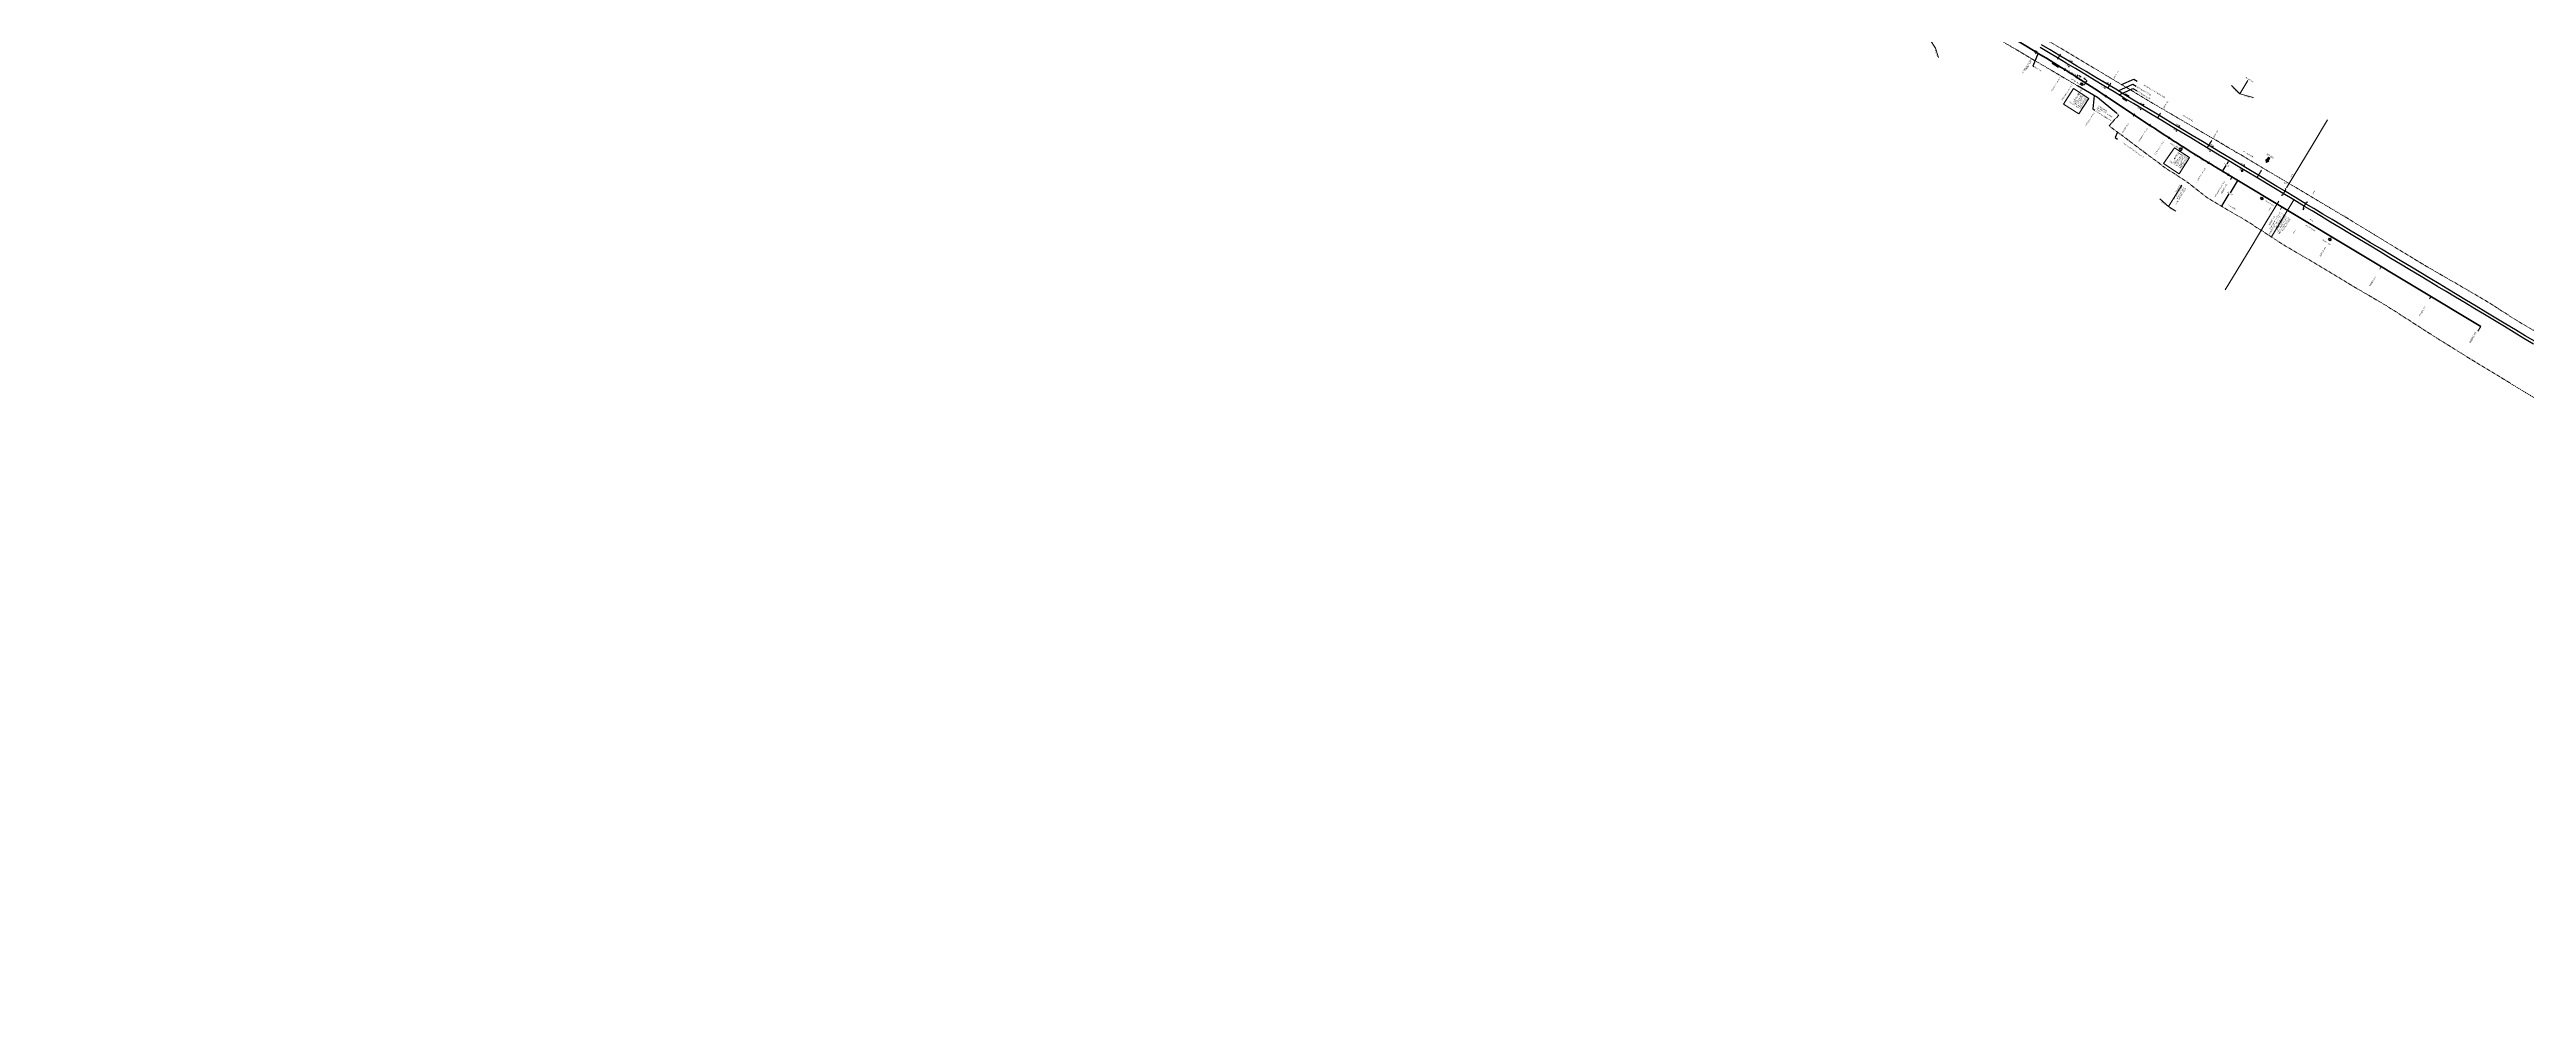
# Model space of a CAD drawing. Header units: metres. Extents: x 560405 to 1249476, y 3385111 to 6787087.
# Drawn here: x 624607 to 628877, y 3389821 to 3391440 of the extents above; entities that cross this region are included whole.
import ezdxf
from ezdxf.enums import TextEntityAlignment as Align

# ---------------------------------------------------------------- set-up
doc = ezdxf.new("R2010")
doc.units = ezdxf.units.M
doc.header["$MEASUREMENT"] = 0
doc.header["$PDSIZE"] = 0.05
doc.linetypes.add('CENTER', pattern=[2, 1.25, -0.25, 0.25, -0.25])
doc.layers.get('Defpoints').update_dxf_attribs({"color": 5, "lineweight": 0})
for name, color, linetype, lineweight in [('Advertisement Board', 7, 'Continuous', 13), ('Boundary Dim', 10, 'Continuous', 13), ('CANAL TOP', 5, 'Continuous', 0), ('Cardinal_Leader', 10, 'Continuous', 0), ('Exg track', 7, 'Continuous', 0), ('EXISTING BRIDGE DETAILS', 7, 'Continuous', 0), ('Existing Chainage', 7, 'Continuous', 0), ('Existing IR Track', 143, 'Continuous', 0), ('Existing Railway Boundary', 7, 'CENTER', 0), ('flow direction', 7, 'Continuous', 0), ('Grade Indicator', 7, 'Continuous', 13), ('KM STONE', 7, 'Continuous', 0), ('OHE MAST', 7, 'Continuous', 0), ('OHE MAST TEXT', 7, 'Continuous', 0), ('Proposed Chainage', 10, 'Continuous', 0), ('Proposed Curve_Details', 10, 'Continuous', 0), ('PROPOSED DFCC TRACK', 1, 'Continuous', 0), ('PROPOSED GRADES IN PLAN', 10, 'Continuous', 0), ('PROPOSED RETAINING WALL', 154, 'Continuous', 30), ('Proposed TPTC Chainages', 10, 'Continuous', 0), ('Shed', 7, 'Continuous', 13), ('Side Details', 7, 'Continuous', 13), ('Sign Board', 7, 'Continuous', 0), ('Text', 7, 'Continuous', 0)]:
    doc.layers.add(name, color=color, linetype=linetype, lineweight=lineweight)
for name, color, linetype in [('Dimension', 10, 'Continuous'), ('OP-3 CH UP', 7, 'Continuous'), ('Trolley Refuse', 10, 'Continuous')]:
    doc.layers.add(name, color=color, linetype=linetype)
doc.styles.add('ARIAL', font='arial.ttf')
doc.styles.add('CUT-FILL', font='cut-fill.shx', dxfattribs={"height": 2})
doc.styles.get("Standard").update_dxf_attribs({"font": 'arial.ttf'})
doc.styles.add('Style-Arial', font='arial.ttf')
doc.styles.add('Text', font='arial.ttf', dxfattribs={"height": 2})
doc.dimstyles.new('ISO-25', dxfattribs={"dimtxt": 2.5, "dimasz": 2.5, "dimexe": 1.25, "dimexo": 0.625, "dimtad": 1, "dimdec": 3, "dimtxsty": 'Standard', "dimcen": 2.5, "dimadec": 0, "dimazin": 0, "dimtfac": 1, "dimtdec": 3, "dimtmove": 0, "dimatfit": 3, "dimfxl": 1, "dimarcsym": 0})
doc.dimstyles.get("Standard").update_dxf_attribs({"dimtxt": 2.5, "dimasz": 2.5, "dimexe": 0.18, "dimexo": 0.0625, "dimgap": 0.09, "dimtad": 0, "dimtih": 1, "dimtoh": 1, "dimdec": 3, "dimzin": 0, "dimdsep": 46, "dimtxsty": 'Standard', "dimcen": 0.09, "dimaunit": 1, "dimadec": 4, "dimazin": 0, "dimtfac": 1, "dimtdec": 3, "dimtofl": 0, "dimtmove": 0, "dimatfit": 3, "dimfxl": 1, "dimtolj": 1, "dimtzin": 0, "dimarcsym": 0})

# ---------------------------------------------------------------- blocks, each defined once
blk = doc.blocks.new('GI1000D')
at = {"layer": 'Advertisement Board', "extrusion": (0, 0, -1)}
blk.add_hatch(color=256, dxfattribs=at).paths.add_polyline_path([(0, 0), (-0.3, 0.5), (-0.1, 0.5), (-0.1, 1.1), (0.2, 1.1), (0.2, 0.5), (0.3, 0.5)])
at = {"layer": 'Advertisement Board', "flags": 128}
for points in [[(-0.3, 0.5), (0, 0), (0.3, 0.5)], [(-0.3, 0.5), (-0.2, 0.5)], [(-0.2, 0.5), (-0.2, 1.1), (0.1, 1.1), (0.1, 0.5)], [(0.1, 0.5), (0.3, 0.5)]]:
    blk.add_lwpolyline(points, dxfattribs=at)
at = {"layer": 'Sign Board'}
for p, q in [((1, 1.3), (-1.1, 1.3)), ((-1.1, 1.3), (-1.1, -0.9)), ((1, -0.9), (1, 1.3)), ((-1.1, -0.9), (1, -0.9))]:
    blk.add_line(p, q, dxfattribs=at)
at = {"layer": 'Sign Board', "insert": (-1, -0.9), "char_height": 0.5, "attachment_point": 7, "line_spacing_factor": 0.6, "style": 'CUT-FILL'}
blk.add_mtext('1000', dxfattribs=at)
blk = doc.blocks.new('OHE MAST')
h = blk.add_hatch(color=256)
edge = h.paths.add_edge_path()
edge.add_arc((0, 0), 0.412, 0, 360)
at = {"lineweight": 13, "const_width": 0.008, "flags": 128}
for points in [[(1.2, 2.8), (1.2, 1.6), (-1.2, 1.6), (-1.2, 2.8)], [(0, 1.6), (0, 0)]]:
    blk.add_lwpolyline(points, dxfattribs=at)
blk.add_circle((0, 0), 0.412)
blk = doc.blocks.new('*D37')
at = {"layer": 'Boundary Dim', "color": 0, "lineweight": -2, "transparency": 16777216}
for p, q in [((628352.4, 3391171.1), (628364.5, 3391191)), ((628377.8, 3391212.7), (628365.7, 3391192.8)), ((628380.2, 3391213.6), (628378.7, 3391214.5)), ((628352.7, 3391168.6), (628351.2, 3391169.5))]:
    blk.add_line(p, q, dxfattribs=at)
at = {"layer": 'Boundary Dim', "color": 0, "lineweight": 9, "transparency": 16777216}
for points in [[(628377.5, 3391212.9), (628378.1, 3391212.5), (628378.8, 3391214.4)], [(628352.1, 3391171.3), (628352.7, 3391170.9), (628351.3, 3391169.4)]]:
    blk.add_solid(points, dxfattribs=at)
at = {"layer": 'Defpoints', "color": 0, "lineweight": 9, "transparency": 16777216}
for p in [(628380.2, 3391213.6), (628351.3, 3391169.4), (628352.7, 3391168.5)]:
    blk.add_point(p, dxfattribs=at)
at = {"layer": 'Boundary Dim', "color": 0, "transparency": 16777216, "insert": (628365.1, 3391191.9), "char_height": 2, "attachment_point": 5, "rotation": 150}
blk.add_mtext('\\A1;52.754m', dxfattribs=at)
blk = doc.blocks.new('KM POST PLAN')
at = {"extrusion": (0, 0, -1)}
h = blk.add_hatch(color=256, dxfattribs=at)
h.paths.add_polyline_path([(0, -20), (0, -8.5), (3, -8.5), (3, -20)])
h.paths.add_polyline_path([(0, -8.5), (0, 0), (6.3, -8.5), (3, -8.5)], flags=16)
at = {"flags": 128}
for points in [[(0, 0), (-6.3, -8.5), (6.3, -8.5)], [(0, 0), (0, -20)], [(0, 0), (6.3, -8.5)], [(3, -8.5), (3, -20), (-3, -20), (-3, -8.5)]]:
    blk.add_lwpolyline(points, dxfattribs=at)
at = {"style": 'Style-Arial'}
blk.add_attdef('KM-POST', text='', height=6, dxfattribs=at).set_placement((0, -26, -263.9), align=Align.MIDDLE_CENTER)
blk = doc.blocks.new('*D69')
at = {"layer": 'Defpoints', "color": 0, "lineweight": 9, "transparency": 16777216}
for p in [(628360.9, 3391225.2), (628363.8, 3391247.8), (628371.6, 3391243.2)]:
    blk.add_point(p, dxfattribs=at)
at = {"layer": 'Dimension', "color": 0, "lineweight": -2, "transparency": 16777216}
for p, q in [((628360.8, 3391225.2), (628352.9, 3391229.9)), ((628354.1, 3391231.6), (628359.2, 3391240.1)), ((628362.8, 3391246.1), (628360.3, 3391242)), ((628371.6, 3391243.2), (628363.7, 3391247.9))]:
    blk.add_line(p, q, dxfattribs=at)
at = {"layer": 'Dimension', "color": 0, "lineweight": 9, "transparency": 16777216}
for points in [[(628353.8, 3391231.7), (628354.4, 3391231.4), (628353.1, 3391229.8)], [(628362.5, 3391246.3), (628363.1, 3391245.9), (628363.8, 3391247.8)]]:
    blk.add_solid(points, dxfattribs=at)
at = {"layer": 'Dimension', "color": 0, "lineweight": 0, "transparency": 16777216, "insert": (628359.8, 3391241), "char_height": 2, "attachment_point": 5, "rotation": 150}
blk.add_mtext('\\A1;20.934m', dxfattribs=at)
blk = doc.blocks.new('*D232')
at = {"layer": 'Defpoints', "color": 0, "lineweight": 9, "transparency": 16777216}
for p in [(628101.3, 3391392.3), (628103.8, 3391396.2), (628116.9, 3391382.3)]:
    blk.add_point(p, dxfattribs=at)
at = {"layer": 'Dimension', "color": 0, "lineweight": -2, "transparency": 16777216}
for p, q in [((628101.3, 3391392.4), (628103.9, 3391396.3)), ((628105.9, 3391394.8), (628109.4, 3391392.5)), ((628117.3, 3391387.5), (628113.7, 3391389.8)), ((628116.9, 3391382.4), (628119.5, 3391386.3))]:
    blk.add_line(p, q, dxfattribs=at)
at = {"layer": 'Dimension', "color": 0, "lineweight": 9, "transparency": 16777216}
for points in [[(628106.1, 3391395.2), (628105.7, 3391394.5), (628103.8, 3391396.2)], [(628117.5, 3391387.9), (628117.1, 3391387.2), (628119.4, 3391386.2)]]:
    blk.add_solid(points, dxfattribs=at)
at = {"layer": 'Dimension', "color": 0, "lineweight": 9, "transparency": 16777216, "insert": (628111.6, 3391391.2), "char_height": 2.5, "attachment_point": 5}
blk.add_mtext('\\A1;18.543m', dxfattribs=at)

msp = doc.modelspace()

# ---------------------------------------------------------------- linework, layer by layer
at = {"color": 2, "lineweight": 13}
for points in [[(628453.8698, 3391188.9498), (628456.0928, 3391188.6827), (628461.835, 3391198.2713), (628460.5501, 3391200.1048)], [(628493.2589, 3391165.2989), (628491.9741, 3391167.1325), (628497.7163, 3391176.7211), (628499.9392, 3391176.454)]]:
    msp.add_lwpolyline(points, dxfattribs=at)
at = {"layer": 'CANAL TOP', "lineweight": 13, "flags": 128}
for points in [[(628463.2641, 3391201.3203), (628485.9912, 3391239.5155), (628508.8108, 3391277.1594), (628534.0319, 3391318.9)], [(628357.3738, 3391025.3758), (628378.0105, 3391059.7265), (628401.9157, 3391099.2067), (628427.5597, 3391141.8696), (628449.9739, 3391178.5905)]]:
    msp.add_lwpolyline(points, dxfattribs=at)
at = {"layer": 'Cardinal_Leader', "linetype": 'Continuous', "lineweight": 13}
for p, q in [((628029.4474, 3391435.5189), (628030.5454, 3391437.3337)), ((628080.621, 3391404.2239), (628081.7448, 3391406.0228)), ((628100.761, 3391391.4826), (628101.9052, 3391393.2687)), ((628150.9596, 3391358.6463), (628152.1291, 3391360.4158)), ((628226.5894, 3391308.6586), (628227.759, 3391310.4282)), ((628260.0179, 3391286.6783), (628261.1748, 3391288.4561)), ((628328.182, 3391243.7043), (628329.2873, 3391245.5147)), ((628362.4296, 3391223.0185), (628363.5177, 3391224.8393))]:
    msp.add_line(p, q, dxfattribs=at)
for centre in [(628029.4474, 3391435.5189), (628030.5454, 3391437.3337), (628080.621, 3391404.2239), (628081.7448, 3391406.0228), (628100.761, 3391391.4826), (628101.9052, 3391393.2687), (628150.9596, 3391358.6463), (628152.1291, 3391360.4158), (628226.5894, 3391308.6586), (628227.759, 3391310.4282), (628260.0179, 3391286.6783), (628261.1748, 3391288.4561), (628328.182, 3391243.7043), (628329.2873, 3391245.5147), (628362.4296, 3391223.0185), (628363.5177, 3391224.8393)]:
    msp.add_circle(centre, 0.5, dxfattribs=at)
at = {"layer": 'Exg track'}
msp.add_line((628396.5753, 3391386.58), (628382.6367, 3391363.4175), dxfattribs=at)
at = {"layer": 'Exg track', "flags": 128}
for points in [[(628382.6367, 3391363.4175), (628368.3157, 3391377.7301)], [(628406.3397, 3391356.9404), (628382.6367, 3391363.4175)]]:
    msp.add_lwpolyline(points, dxfattribs=at)
at = {"layer": 'EXISTING BRIDGE DETAILS', "linetype": 'Continuous', "lineweight": 0, "flags": 128}
msp.add_lwpolyline([(628475.5851, 3391180.7392), (628437.2962, 3391116.7407)], dxfattribs=at)
at = {"layer": 'Existing Chainage', "linetype": 'Continuous', "lineweight": 13, "flags": 128}
for points in [[(628073.5574, 3391431.7825), (628068.4112, 3391423.2083)], [(628160.2238, 3391381.8582), (628155.0777, 3391373.284)], [(628245.9394, 3391330.3479), (628240.7912, 3391321.7749)], [(628331.6504, 3391278.8053), (628326.4893, 3391270.2401)], [(628334.2752, 3391283.2017), (628326.5602, 3391270.3378)], [(628419.9342, 3391231.6225), (628412.2193, 3391218.7586)]]:
    msp.add_lwpolyline(points, dxfattribs=at)
at = {"layer": 'Existing IR Track', "color": 0, "lineweight": 25, "flags": 128}
for points in [[(628888.909, 3390931.8855), (628872.2158, 3390941.867), (628855.4191, 3390951.9828), (628838.6214, 3390962.0994), (628821.4683, 3390972.42), (628804.3153, 3390982.7403), (628787.582, 3390992.8186), (628770.8481, 3391002.8971), (628754.5693, 3391012.7024), (628738.2901, 3391022.5079), (628723.3526, 3391031.4858), (628708.416, 3391040.4632), (628692.1834, 3391050.2502), (628675.9502, 3391060.0376), (628659.5383, 3391069.9385), (628643.1259, 3391079.8397), (628624.2876, 3391091.1681), (628605.45, 3391102.4961), (628588.7036, 3391112.5813), (628571.9573, 3391122.6666), (628555.5401, 3391132.5686), (628539.1219, 3391142.4712), (628523.3103, 3391151.988), (628507.4997, 3391161.5042), (628494.355, 3391169.4085), (628475.7339, 3391180.6501), (628457.1934, 3391191.7524), (628443.8834, 3391199.7685), (628410.8855, 3391219.5585), (628395.3853, 3391228.8854), (628379.8834, 3391238.2134), (628363.4116, 3391248.0652), (628346.9415, 3391257.9161), (628314.718, 3391277.3335), (628298.0767, 3391287.3199), (628281.4369, 3391297.3052), (628264.7662, 3391307.3468), (628248.0942, 3391317.3893), (628231.7615, 3391327.1973), (628215.4302, 3391337.0045), (628199.4422, 3391346.6258), (628183.453, 3391356.2479), (628165.9441, 3391366.7621), (628148.4777, 3391377.2452), (628131.8644, 3391387.2461), (628115.2494, 3391397.2479), (628099.2495, 3391406.8707), (628083.2511, 3391416.4928), (628068.1459, 3391425.5987), (628053.0385, 3391434.706), (628038.2739, 3391443.5624)], [(628891.5366, 3390936.2538), (628874.559, 3390946.4744), (628858.0797, 3390956.4108), (628841.1837, 3390966.5984), (628824.1394, 3390976.8668), (628806.9085, 3390987.2478), (628790.2553, 3390997.2715), (628773.5261, 3391007.3409), (628757.2317, 3391017.1377), (628740.9683, 3391026.9156), (628726.0022, 3391035.8979), (628711.0116, 3391044.8948), (628694.8226, 3391054.6472), (628678.6292, 3391064.4023), (628662.1611, 3391074.3069), (628645.655, 3391084.2344), (628626.8971, 3391095.5139), (628608.0722, 3391106.8338), (628591.304, 3391116.9135), (628574.5811, 3391126.9661), (628558.1258, 3391136.8752), (628541.5893, 3391146.8332), (628525.8849, 3391156.2741), (628510.0033, 3391165.8216), (628497.2172, 3391173.5192), (628478.3924, 3391184.8736), (628459.6652, 3391196.0909), (628446.5812, 3391203.9147), (628413.4042, 3391223.8514), (628397.9506, 3391233.1574), (628382.342, 3391242.5568), (628366.0062, 3391252.3821), (628349.4078, 3391262.3654), (628318.5114, 3391281.0042), (628300.699, 3391291.6873), (628284.1226, 3391301.6291), (628267.3936, 3391311.7206), (628250.6688, 3391321.8096), (628234.41, 3391331.6047), (628218.0145, 3391341.4822), (628202.1126, 3391351.0702), (628186.2289, 3391360.6473), (628168.6317, 3391371.2369), (628151.0904, 3391381.7873), (628134.5662, 3391391.742), (628117.9741, 3391401.7374), (628101.9499, 3391411.3693), (628085.9654, 3391420.9774), (628070.8242, 3391430.0598), (628055.8171, 3391439.0617), (628040.9366, 3391447.9908)]]:
    msp.add_lwpolyline(points, dxfattribs=at)
at = {"layer": 'Existing Railway Boundary', "color": 36, "lineweight": 20, "ltscale": 5, "flags": 128}
for points in [[(628955.3903, 3390792.7231), (628931.5933, 3390806.5004), (628894.0251, 3390836.9955), (628805.3605, 3390890.9758), (628763.1272, 3390916.9343), (628721.4077, 3390942.8333), (628634.7683, 3390998.5313), (628587.091, 3391026.3426), (628541.4721, 3391053.7252), (628498.5869, 3391079.4164), (628461.1936, 3391101.0466), (628391.2271, 3391146.4682), (628362.6237, 3391162.4973), (628324.6397, 3391185.7049), (628291.5767, 3391211.6933), (628254.0781, 3391235.9403), (628157.3612, 3391308.2767), (628174.1002, 3391326.9143), (628137.357, 3391356.9761), (627964.1476, 3391459.1923), (627842.8937, 3391531.9115), (627628.8138, 3391662.2153), (627542.6631, 3391714.392), (627424.9352, 3391785.3705), (627222.9648, 3391909.2736), (627204.5725, 3391920.6394), (627188.744, 3391930.1784), (627172.9334, 3391939.7064), (627156.2431, 3391949.7674), (627139.5672, 3391959.8197), (627123.601, 3391969.4113), (627107.6038, 3391979.0215), (627094.8626, 3391986.7123), (627082.1497, 3391994.3859), (627065.7488, 3392004.2586), (627049.3375, 3392014.1375), (627032.6946, 3392024.1476), (627016.0309, 3392034.1701), (627000.4204, 3392043.5941), (626984.8329, 3392053.004), (626968.8891, 3392062.6064), (626952.9363, 3392072.2142), (626935.7844, 3392082.5282), (626918.6205, 3392092.8492), (626911.6028, 3392097.0645), (626893.0809, 3392108.2246), (626874.5706, 3392119.3777), (626856.2268, 3392130.4336), (626837.8855, 3392141.4881), (626820.3864, 3392152.0274), (626802.8816, 3392162.57), (626783.4724, 3392174.252), (626764.0577, 3392185.9374), (626746.1558, 3392196.7119), (626728.2543, 3392207.4863), (626707.0601, 3392220.2572), (626685.8746, 3392233.0229), (626648.9408, 3392255.2553), (626610.6712, 3392278.2676), (626591.3871, 3392289.8865), (626572.1184, 3392301.4961), (626553.8402, 3392312.4904), (626535.5663, 3392323.4823), (626522.8303, 3392331.1061), (626502.0043, 3392343.7024), (626484.7028, 3392354.0807), (626467.0127, 3392364.7717), (626449.2849, 3392375.4221), (626424.442, 3392390.2653), (626407.8647, 3392400.3136), (626390.2843, 3392410.9836), (626378.1904, 3392418.1073), (626367.3819, 3392424.6782), (626356.7585, 3392431.1355), (626339.0548, 3392441.7126), (626324.6325, 3392450.4845), (626311.6182, 3392458.3129), (626290.6128, 3392470.9931), (626276.2418, 3392479.6446), (626252.5581, 3392493.9648), (626233.8146, 3392505.2467), (626215.0541, 3392516.5389), (626191.0882, 3392530.9577), (626167.1186, 3392545.3787), (626148.2508, 3392556.7397), (626129.3895, 3392568.0967), (626109.0676, 3392580.3241), (626088.7404, 3392592.5546), (626063.7846, 3392607.5962), (626038.8416, 3392622.63), (626017.6425, 3392635.4182), (625996.4509, 3392648.2016), (625974.9359, 3392661.1602), (625952.8751, 3392674.4888), (625933.5372, 3392686.1045), (625914.159, 3392697.7444), (625896.1455, 3392708.6148), (625885.6622, 3392714.935), (625875.1898, 3392721.2486), (625871.6088, 3392723.3979), (625854.6293, 3392733.6202), (625837.6636, 3392743.8342), (625819.8659, 3392754.5631), (625802.0927, 3392765.2772), (625784.0738, 3392776.0974), (625766.0279, 3392786.9338), (625747.7802, 3392797.9258), (625729.6331, 3392808.8567), (625710.0131, 3392820.4001), (625690.2406, 3392832.0331), (625670.5571, 3392843.8213), (625650.9098, 3392855.5881), (625631.8821, 3392867.0602), (625612.8815, 3392878.5159), (625595.4116, 3392889.057), (625577.9617, 3392899.586), (625560.977, 3392909.7984), (625543.9665, 3392920.0263), (625527.0929, 3392930.2025), (625510.2317, 3392940.3713), (625492.2072, 3392951.2501), (625474.1887, 3392962.1253), (625459.4135, 3392971.0439), (625444.6385, 3392979.9623), (625429.7392, 3392988.9655), (625414.8651, 3392997.9534), (625398.0894, 3393008.048), (625381.2878, 3393018.1581), (625364.4876, 3393028.2943), (625347.6668, 3393038.4431), (625341.4954, 3393042.1962), (625336.6811, 3393045.1488), (625324.9758, 3393052.1854), (625313.1706, 3393059.282), (625305.1662, 3393064.122), (625297.2032, 3393068.9372), (625281.7488, 3393078.2354), (625266.3027, 3393087.5539), (625250.5827, 3393097.0002), (625234.8576, 3393106.4748), (625220.9629, 3393114.8441), (625207.0756, 3393123.2089), (625191.9734, 3393132.2824), (625166.0786, 3393147.7733), (625153.4581, 3393156.0581), (625151.114, 3393150.7018), (625147.8866, 3393153.7551), (625116.7003, 3393173.3287), (625093.3281, 3393188.0041), (625071.1556, 3393203.0477), (625055.7157, 3393212.8225), (625027.3997, 3393228.6096), (625007.6825, 3393240.5669), (624979.825, 3393257.4607), (624954.8894, 3393272.5826), (624917.8619, 3393296.9088), (624917.926, 3393297.7354), (624854.2544, 3393338.3806), (624790.1714, 3393374.1107), (624761.6212, 3393391.1947), (624742.8731, 3393402.4132), (624713.9783, 3393419.7034), (624678.9617, 3393441.6196), (624667.4095, 3393431.6005), (624566.1173, 3393492.8402), (624519.8878, 3393520.9391), (624450.2813, 3393561.7296), (624447.0221, 3393556.3381), (624253.5789, 3393673.1377), (624021.9727, 3393812.2493)], [(629156.7971, 3390785.7736), (629118.8139, 3390808.3654), (628965.585, 3390910.1915), (628860.4585, 3390972.4254), (628805.8587, 3391007.2721), (628698.6241, 3391069.4447), (628562.2135, 3391152.4313), (628378.3014, 3391261.9076), (628246.7992, 3391338.8997), (628202.7811, 3391365.0852), (627967.1915, 3391505.704)]]:
    msp.add_lwpolyline(points, dxfattribs=at)
at = {"layer": 'OP-3 CH UP', "color": 40, "lineweight": 9, "true_color": 0xf8d731}
for radius in [8763.3902, 8182.5236, 7294.1209]:
    msp.add_circle((624059.7714, 3393874.4188), radius, dxfattribs=at)
at = {"layer": 'Proposed Chainage', "linetype": 'Continuous', "lineweight": 0, "flags": 128}
for points in [[(628030.6468, 3391432.5264), (628033.235, 3391436.8044)], [(628115.786, 3391380.2997), (628118.4728, 3391384.5165)], [(628198.9549, 3391325.0307), (628201.7568, 3391329.1718)], [(628281.8616, 3391269.0441), (628284.6301, 3391273.2077)], [(628366.7742, 3391215.8127), (628369.3491, 3391220.0987)], [(628452.4947, 3391164.3151), (628455.0696, 3391168.6011)], [(628538.2151, 3391112.8175), (628540.79, 3391117.1035)], [(628623.9356, 3391061.3198), (628626.5104, 3391065.6059)], [(628709.656, 3391009.8222), (628712.2309, 3391014.1082)], [(628792.8016, 3390954.0385), (628797.9513, 3390962.6106)]]:
    msp.add_lwpolyline(points, dxfattribs=at)
at = {"layer": 'Proposed Chainage', "flags": 128}
msp.add_lwpolyline([(628114.1789, 3391378.1215), (628116.9073, 3391382.3114)], dxfattribs=at)
at = {"layer": 'Proposed Curve_Details'}
for points in [[(628122.5508, 3391355.6782), (628105.3982, 3391328.8871), (628078.6884, 3391345.764), (628095.9422, 3391372.7139)], [(628296.1715, 3391253.7498), (628278.2097, 3391225.5981), (628251.3236, 3391243.0965), (628270.0398, 3391270.4227)]]:
    msp.add_lwpolyline(points, close=True, dxfattribs=at)
at = {"layer": 'PROPOSED DFCC TRACK', "color": 1, "linetype": 'Continuous', "lineweight": 50, "flags": 128}
msp.add_lwpolyline([(628798.0361, 3390962.5597), (628362.9736, 3391223.9289), (628358.6877, 3391226.504), (628354.4023, 3391229.08), (628350.1181, 3391231.6579), (628345.8357, 3391234.2386), (628341.5555, 3391236.8232), (628337.2783, 3391239.4126), (628333.0045, 3391242.0077), (628328.7347, 3391244.6095, -0.007192276), (628260.5964, 3391287.5672), (628256.4079, 3391290.2979), (628252.2237, 3391293.0351), (628248.0431, 3391295.7779), (628243.8657, 3391298.5254), (628239.6907, 3391301.2767), (628235.5175, 3391304.0307), (628231.3456, 3391306.7866), (628227.1742, 3391309.5434), (628151.5443, 3391359.531), (628145.2872, 3391363.6661), (628139.0282, 3391367.7983), (628132.7655, 3391371.9249), (628126.4973, 3391376.0431), (628120.2218, 3391380.1501), (628113.9371, 3391384.243), (628107.6415, 3391388.3192), (628101.3331, 3391392.3756, 0.002838589), (628081.1829, 3391405.1233), (628074.8153, 3391409.0861), (628068.4353, 3391413.029), (628062.0448, 3391416.9547), (628055.6456, 3391420.8662), (628049.2394, 3391424.7662), (628042.828, 3391428.6577), (628036.4131, 3391432.5434), (628029.9964, 3391436.4263), (627884.2494, 3391524.6062)], format="xyb", dxfattribs=at)
at = {"layer": 'PROPOSED GRADES IN PLAN', "linetype": 'Continuous', "lineweight": 0}
msp.add_line((628282.4158, 3391206.011), (628259.6217, 3391169.2401), dxfattribs=at)
at = {"layer": 'PROPOSED GRADES IN PLAN', "linetype": 'Continuous', "lineweight": 0, "flags": 128}
for points in [[(627863.1052, 3391426.1008), (627857.9976, 3391442.1676), (627848.2553, 3391456.8702)], [(628272.2503, 3391161.4118), (628259.6217, 3391169.2401), (628244.7943, 3391182.1994)]]:
    msp.add_lwpolyline(points, dxfattribs=at)
at = {"layer": 'PROPOSED RETAINING WALL', "flags": 128}
msp.add_lwpolyline([(628170.1048, 3391330.1832), (628137.357, 3391356.9761), (628102.9737, 3391377.2668)], dxfattribs=at)
at = {"layer": 'Shed'}
msp.add_3dface([(628492.2864, 3391163.4322), (628491.2897, 3391163.944), (628492.1198, 3391164.9385), (628493.1166, 3391164.4267)], dxfattribs=at)
at = {"layer": 'Trolley Refuse'}
for points in [[(628109.8056, 3391382.4519), (628112.7421, 3391380.5474), (628110.8376, 3391377.6109), (628107.9011, 3391379.5153)], [(628109.8056, 3391382.4519), (628112.7421, 3391380.5474), (628110.8376, 3391377.6109), (628107.9011, 3391379.5153)], [(628280.5762, 3391270.2378), (628283.5267, 3391268.3551), (628281.644, 3391265.4046), (628278.6935, 3391267.2873)], [(628280.5762, 3391270.2378), (628283.5267, 3391268.3551), (628281.644, 3391265.4046), (628278.6935, 3391267.2873)], [(628419.8064, 3391185.4113), (628422.806, 3391183.6079), (628421.0025, 3391180.6082), (628418.0029, 3391182.4117)], [(628419.8064, 3391185.4113), (628422.806, 3391183.6079), (628421.0025, 3391180.6082), (628418.0029, 3391182.4117)], [(628537.3592, 3391114.7907), (628540.3588, 3391112.9873), (628538.5554, 3391109.9877), (628535.5557, 3391111.7911)], [(628537.3592, 3391114.7907), (628540.3588, 3391112.9873), (628538.5554, 3391109.9877), (628535.5557, 3391111.7911)]]:
    msp.add_lwpolyline(points, close=True, dxfattribs=at)

# ---------------------------------------------------------------- block references
at = {"layer": 'Grade Indicator'}
msp.add_blockref('GI1000D', (628386.8854, 3391230.3847), dxfattribs=at)
at = {"layer": 'KM STONE'}
ref = msp.add_blockref('KM POST PLAN', (628427.9625, 3391244.9773), dxfattribs=dict(at, xscale=0.4999999999999998, yscale=0.4999999999999998, zscale=0.4999999999999998, rotation=149.0473990688514))
ref.add_attrib('KM-POST', 'KM-320', dxfattribs={"layer": '0', "height": 3, "rotation": 149.0473991, "style": 'Style-Arial'}).set_placement((628434.6488, 3391256.126), align=Align.MIDDLE_CENTER)
at = {"layer": 'OHE MAST', "color": 2, "rotation": 149.0208306544455}
for p in [(628087.9733, 3391410.2982), (628093.4672, 3391419.5462), (628149.9252, 3391373.556), (628155.1976, 3391382.2558), (628216.8929, 3391345.0165), (628211.5575, 3391336.516), (628278.6313, 3391307.8939), (628273.4237, 3391299.2777), (628331.2325, 3391264.3022), (628336.5303, 3391272.9791), (628385.299, 3391231.7326), (628390.5, 3391240.5851)]:
    msp.add_blockref('OHE MAST', p, dxfattribs=at)

# ---------------------------------------------------------------- texts
at = {"layer": 'Exg track', "style": 'ARIAL'}
msp.add_text('KM: 320.100', height=2, rotation=149, dxfattribs=at).set_placement((628406.285, 3391384.7592))
at = {"layer": 'Exg track', "char_height": 2, "attachment_point": 7, "line_spacing_factor": 0.84, "style": 'ARIAL'}
for s, insert, rotation in [('1 IN 1043 F', (628381.5179, 3391364.768), 135.0166919), ('1 IN 1885 R', (628405.5976, 3391357.3862), 164.7165955)]:
    msp.add_mtext(s, dxfattribs=dict(at, insert=insert, rotation=rotation))
at = {"layer": 'EXISTING BRIDGE DETAILS', "color": 10, "style": 'ARIAL'}
for s, p in [('1 x  45.84 m OPEN WEB GIRDER', (628454.3214, 3391158.0317)), ('AT DFC CH: 130388.786 m', (628451.1339, 3391159.8987)), ('PRO. MJ Br. No. 170, ', (628457.2412, 3391156.0054))]:
    msp.add_text(s, height=2, rotation=239, dxfattribs=at).set_placement(p)
at = {"layer": 'EXISTING BRIDGE DETAILS', "style": 'ARIAL'}
for s, p in [('6 x  6.01 m (319/25-27)', (628460.6088, 3391153.8028)), ('AT IR CH: 319888.775 m', (628463.1895, 3391152.1202)), ('AT CH: 2501.214m F/CSB', (628465.9895, 3391150.4202)), ('EXG. BR. NO. 361A ', (628468.4987, 3391148.7507))]:
    msp.add_text(s, height=2, rotation=239, dxfattribs=at).set_placement(p)
at = {"layer": 'Existing Chainage', "lineweight": 0, "char_height": 2, "attachment_point": 6, "line_spacing_factor": 0.6, "style": 'Style-Arial'}
for s, insert, rotation in [('CH: 320300', (628165.37, 3391390.0158), 239.0281918), ('CH: 320200', (628251.0876, 3391338.5042), 239.0145661), ('CH: 320100', (628336.8116, 3391286.9538), 238.927819)]:
    msp.add_mtext(s, dxfattribs=dict(at, insert=insert, rotation=rotation))
at = {"layer": 'Existing IR Track', "color": 7, "lineweight": 0, "style": 'ARIAL'}
for s, p in [('IR UP MAIN LINE', (628204.6891, 3391368.7705)), ('IR DN MAIN LINE', (628205.1214, 3391375.5472))]:
    msp.add_text(s, height=2.5, rotation=149, dxfattribs=at).set_placement(p, align=Align.MIDDLE_RIGHT)
at = {"layer": 'Existing Railway Boundary', "linetype": 'Continuous', "ltscale": 5}
for rotation, p in [(149, (628253.9971, 3391357.8058)), (144.3702025, (628217.0089, 3391254.7923))]:
    msp.add_text('EXISTING RAILWAY BOUNDARY', height=2, rotation=rotation, dxfattribs=at).set_placement(p)
at = {"layer": 'OHE MAST TEXT', "style": 'ARIAL'}
for s, p in [('320/11', (628088.3804, 3391411.9267)), ('320/12', (628092.8274, 3391420.5023)), ('320/9', (628148.0967, 3391374.7963)), ('320/10', (628153.3367, 3391383.3903)), ('320/8', (628216.2908, 3391346.0495)), ('320/7', (628210.9346, 3391337.8421)), ('320/5', (628273.1294, 3391300.7154)), ('320/6', (628278.2884, 3391309.2654)), ('320/3', (628331.157, 3391265.8404)), ('320/4', (628337.2076, 3391274.6185)), ('320/1', (628384.8311, 3391233.3429)), ('320/2', (628389.7938, 3391241.5671))]:
    msp.add_text(s, height=1.5, rotation=149, dxfattribs=at).set_placement(p)
at = {"layer": 'Proposed Chainage', "color": 1, "lineweight": 0, "attachment_point": 4, "line_spacing_factor": 0.6, "style": 'Style-Arial'}
for s, insert, char_height, rotation in [('CH: 130900', (628022.882, 3391419.2758), 2.5, 238.8251858), ('CH: 130700', (628190.549, 3391312.1906), 2.5, 235.9171522), ('CH: 130600', (628279.8684, 3391266.3208), 2.5, 236.3793804), ('CH: 130500', (628360.2911, 3391207.7448), 2.5, 239.0039401), ('CH: 130400', (628442.5499, 3391152.6107), 2.5, 239.0041274), ('CH: 130300', (628530.4905, 3391099.5427), 2.5, 239.0041274), ('CH: 130200', (628616.2109, 3391048.0451), 2.5, 239.0041274), ('CH: 130100', (628701.9313, 3390996.5475), 2.5, 239.0041274), ('CH:130000', (628789.761, 3390952.8088), 3, 239.0041274)]:
    msp.add_mtext(s, dxfattribs=dict(at, insert=insert, char_height=char_height, rotation=rotation))
at = {"layer": 'Proposed Chainage', "insert": (628109.9377, 3391370.9555), "char_height": 2.5, "attachment_point": 4, "rotation": 236.9281346, "line_spacing_factor": 0.6, "style": 'Style-Arial'}
msp.add_mtext('CH: 130800', dxfattribs=at)
at = {"layer": 'Proposed Curve_Details', "color": 1, "style": 'ARIAL'}
for s, rotation, p in [('Curve No: 133', 147.371169, (628102.0627, 3391395.3012)), ('Curve No: 132', 147.4606398, (628319.3928, 3391250.0054))]:
    msp.add_text(s, height=2, rotation=rotation, dxfattribs=at).set_placement(p)
at = {"layer": 'Proposed Curve_Details', "color": 1, "lineweight": 0, "char_height": 2, "attachment_point": 7, "line_spacing_factor": 0.84, "style": 'Style-Arial'}
for s, insert, rotation in [('Curve No: 133 (LH)\\PDegree: 0.832%%D\\PDelta:  2%%D17\'17"\\PRadius: 2100.0m\\PTTL: 71.9m\\PTRL: 60.0m\\PCCL: 23.8m\\PVmax: 100kmph\\PSE: 60mm', (628122.0552, 3391356.1884), 147.371169), ('Curve No: 132((RH)\\PDegree: 0.624%%D\\PDelta:  2%%D28\'01"\\PRadius: 2800.0m\\PTTL: 80.3m\\PTRL: 40.0m\\PCCL: 80.6m\\PVmax: 100kmph\\PSE: 40mm', (628295.2709, 3391253.9477), 147.4606398)]:
    msp.add_mtext(s, dxfattribs=dict(at, insert=insert, rotation=rotation))
at = {"layer": 'PROPOSED DFCC TRACK', "color": 10, "linetype": 'Continuous', "lineweight": -3, "ltscale": 5}
msp.add_text('DFC TRACK', height=2, rotation=149.0682259, dxfattribs=at).set_placement((628027.7395, 3391411.78), align=Align.RIGHT)
at = {"layer": 'PROPOSED GRADES IN PLAN', "linetype": 'Continuous', "lineweight": 0, "insert": (627858.7239, 3391439.5818), "char_height": 2, "attachment_point": 9, "rotation": 106.1655129, "line_spacing_factor": 0.84, "style": 'Style-Arial'}
msp.add_mtext('1 IN 219 R', dxfattribs=at)
at = {"layer": 'PROPOSED GRADES IN PLAN', "lineweight": 13, "char_height": 2, "line_spacing_factor": 0.84, "style": 'Style-Arial'}
for s, insert, attachment_point, rotation in [('1 IN 219 F', (628257.0461, 3391171.1808), 7, 140.0400741), ('LEVEL', (628261.7867, 3391167.702), 9, 148.205404)]:
    msp.add_mtext(s, dxfattribs=dict(at, insert=insert, attachment_point=attachment_point, rotation=rotation))
at = {"layer": 'PROPOSED GRADES IN PLAN', "lineweight": 0, "insert": (628281.6226, 3391205.5223), "char_height": 2, "attachment_point": 4, "rotation": 238.205404, "line_spacing_factor": 1.08, "style": 'Style-Arial'}
msp.add_mtext('DFC CH: 130566.366\\PFL:270.786', dxfattribs=at)
at = {"layer": 'PROPOSED GRADES IN PLAN', "color": 7, "lineweight": 0, "char_height": 2, "attachment_point": 4, "rotation": 238.5925338, "line_spacing_factor": 1.08, "style": 'Style-Arial'}
for s, insert in [('AT CH: 2323.634m F/CSB', (628289.3002, 3391200.5899)), ('IR CH: 320103.351', (628286.4088, 3391202.2863))]:
    msp.add_mtext(s, dxfattribs=dict(at, insert=insert))
at = {"layer": 'PROPOSED RETAINING WALL', "insert": (628133.251, 3391333.1299), "char_height": 2, "width": 37.559316, "attachment_point": 3, "rotation": 148}
msp.add_mtext('PROPOSED RETAINING WALL \\PFROM 320269.744m TO 320350.514m ', dxfattribs=at)
at = {"layer": 'Proposed TPTC Chainages', "char_height": 2, "attachment_point": 4, "line_spacing_factor": 0.6, "style": 'ARIAL'}
for s, insert, rotation in [('TTP2 AT CH:130902.4', (628022.2316, 3391423.1757), 238.8251858), ('CTP2 AT CH:130842.4', (628073.2355, 3391391.985), 238.0064964), ('CTP1 AT CH:130818.543', (628093.2418, 3391379.3284), 237.3559414), ('TTP1 AT CH:130758.5', (628131.7697, 3391331.3252), 236.537252), ('TTP2 AT CH:130667.9', (628223.7374, 3391304.8402), 236.537252), ('CTP2 AT CH:130627.9', (628252.0308, 3391282.8886), 236.9465299), ('CTP1 AT CH:130547.3', (628323.0026, 3391235.2561), 238.5948496), ('TTP1 AT CH:130507.334', (628356.3626, 3391213.1965), 239.0041274)]:
    msp.add_mtext(s, dxfattribs=dict(at, insert=insert, rotation=rotation))
at = {"layer": 'Side Details'}
for s, rotation, p in [('Agriculture Land', 149, (628302.4207, 3391316.7651)), ('Agriculture Land', 149, (628406.6225, 3391254.7831)), ('Open Land', 148.4646126, (628375.3261, 3391165.1733))]:
    msp.add_text(s, height=2, rotation=rotation, dxfattribs=at).set_placement(p)
at = {"layer": 'Text'}
for p in [(628473.1482, 3391225.7816), (628510.9485, 3391196.543), (628435.1345, 3391168.3909), (628477.8626, 3391129.0613)]:
    msp.add_text('Bund', height=2, rotation=239.2462644, dxfattribs=at).set_placement(p)
at = {"layer": 'Text', "style": 'Text'}
msp.add_text('U/C', height=2, rotation=150.0750387, dxfattribs=at).set_placement((628460.764, 3391209.5229), align=Align.MIDDLE_CENTER)
at = {"layer": 'Text', "color": 3, "lineweight": 18, "style": 'Text'}
msp.add_text('Police Out Post', height=2, rotation=148.700852, dxfattribs=at).set_placement((628504.1957, 3391131.9361), align=Align.MIDDLE_CENTER)
msp.add_text('Shed', height=2, rotation=148.4076066, dxfattribs=at).set_placement((628509.1842, 3391144.5685))
at = {"layer": 'Trolley Refuse', "style": 'ARIAL'}
for rotation, p in [(148.5847765, (628108.1708, 3391380.2944)), (150.1663379, (628279.213, 3391269.8373)), (149.1766896, (628442.016, 3391170.9364)), (149.1766896, (628540.2786, 3391103.7387))]:
    msp.add_text('Trolley Refuge', height=2, rotation=rotation, dxfattribs=at).set_placement(p)

# ---------------------------------------------------------------- dimensions: what is measured, and where the dimension line sits
at = {"layer": 'Boundary Dim'}
dim = msp.add_aligned_dim(p1=(628380.2354, 3391213.5587), p2=(628352.7308, 3391168.5417), distance=-1.6323, dimstyle='Standard', override={"dimtxt": 2, "dimasz": 2, "dimdsep": 0, "dimpost": 'm'}, dxfattribs=at)
dim.commit()
dim.dimension.update_dxf_attribs({"geometry": '*D37', "text_midpoint": (628365.0903, 3391191.9012), "text_rotation": 150})
at = {"layer": 'Dimension', "color": 2, "lineweight": 9}
dim = msp.add_aligned_dim(p1=(628116.9061, 3391382.3095), p2=(628101.2922, 3391392.3119), distance=-4.5961, dimstyle='Standard', override={"dimpost": 'm'}, dxfattribs=at)
dim.commit()
dim.dimension.update_dxf_attribs({"geometry": '*D232', "text_midpoint": (628111.5784, 3391391.1808)})
at = {"layer": 'Dimension', "color": 10, "lineweight": 0}
dim = msp.add_linear_dim(base=(628363.829, 3391247.8156), p1=(628360.8689, 3391225.1935), p2=(628371.6143, 3391243.1592), angle=59.1161142, dimstyle='Standard', override={"dimtxt": 2, "dimasz": 2, "dimdec": 3, "dimpost": 'm'}, dxfattribs=at)
dim.commit()
dim.dimension.update_dxf_attribs({"geometry": '*D69', "text_midpoint": (628359.7677, 3391241.0253), "dimtype": 161, "text_rotation": 150})

# ---------------------------------------------------------------- leaders
at = {"layer": 'Existing IR Track', "color": 7, "lineweight": 0}
for points in [[(628172.8247, 3391368.7136), (628198.1111, 3391380.3473), (628204.0294, 3391376.7822)], [(628174.6985, 3391361.505), (628198.361, 3391372.8052), (628204.2792, 3391369.2402)]]:
    msp.add_leader(points, dimstyle='ISO-25', override={"dimtxt": 0.5, "dimtad": 0}, dxfattribs=at)
at = {"layer": 'Existing Railway Boundary', "linetype": 'Continuous', "ltscale": 5}
for points in [[(628178.8813, 3391379.3505), (628200.0505, 3391388.9613), (628205.9687, 3391385.3962)], [(628172.0354, 3391297.3015), (628167.8017, 3391288.0135), (628172.0589, 3391285.1696)]]:
    msp.add_leader(points, dimstyle='ISO-25', override={"dimtxt": 0.5, "dimtad": 0}, dxfattribs=at)
at = {"layer": 'flow direction', "lineweight": 0}
for points in [[(628180.4931, 3391355.8881), (628188.1082, 3391351.2595)], [(628191.7256, 3391358.6698), (628184.723, 3391362.7138)]]:
    msp.add_leader(points, dimstyle='ISO-25', override={"dimtxt": 0.5, "dimasz": 2, "dimtad": 0}, dxfattribs=at)
at = {"layer": 'PROPOSED DFCC TRACK', "color": 10, "linetype": 'Continuous', "lineweight": -3, "ltscale": 5}
msp.add_leader([(628035.1302, 3391433.3197), (628025.9138, 3391411.2537), (628027.3944, 3391410.3642)], dimstyle='ISO-25', override={"dimtxt": 3, "dimasz": 2.5, "dimgap": 0.625, "dimtad": 0, "dimdec": 3, "dimzin": 2, "dimtdec": 3}, dxfattribs=at)
at = {"layer": 'PROPOSED DFCC TRACK', "linetype": 'Continuous', "lineweight": 0}
for points in [[(628058.8986, 3391416.0477), (628070.0869, 3391409.3262)], [(628070.0869, 3391409.3262), (628058.8986, 3391416.0477)]]:
    msp.add_leader(points, dimstyle='ISO-25', override={"dimtxt": 3, "dimasz": 2.5, "dimtad": 0, "dimdec": 3, "dimzin": 2, "dimtdec": 3}, dxfattribs=at)
at = {"layer": 'PROPOSED RETAINING WALL', "linetype": 'Continuous', "lineweight": 0, "ltscale": 5}
msp.add_leader([(628131.7006, 3391360.3142), (628129.3305, 3391337.3075), (628132.8915, 3391335.1626)], dimstyle='ISO-25', override={"dimtxt": 3, "dimtad": 0, "dimdec": 3, "dimzin": 2, "dimtdec": 3}, dxfattribs=at)

doc.saveas('drawing.dxf')
